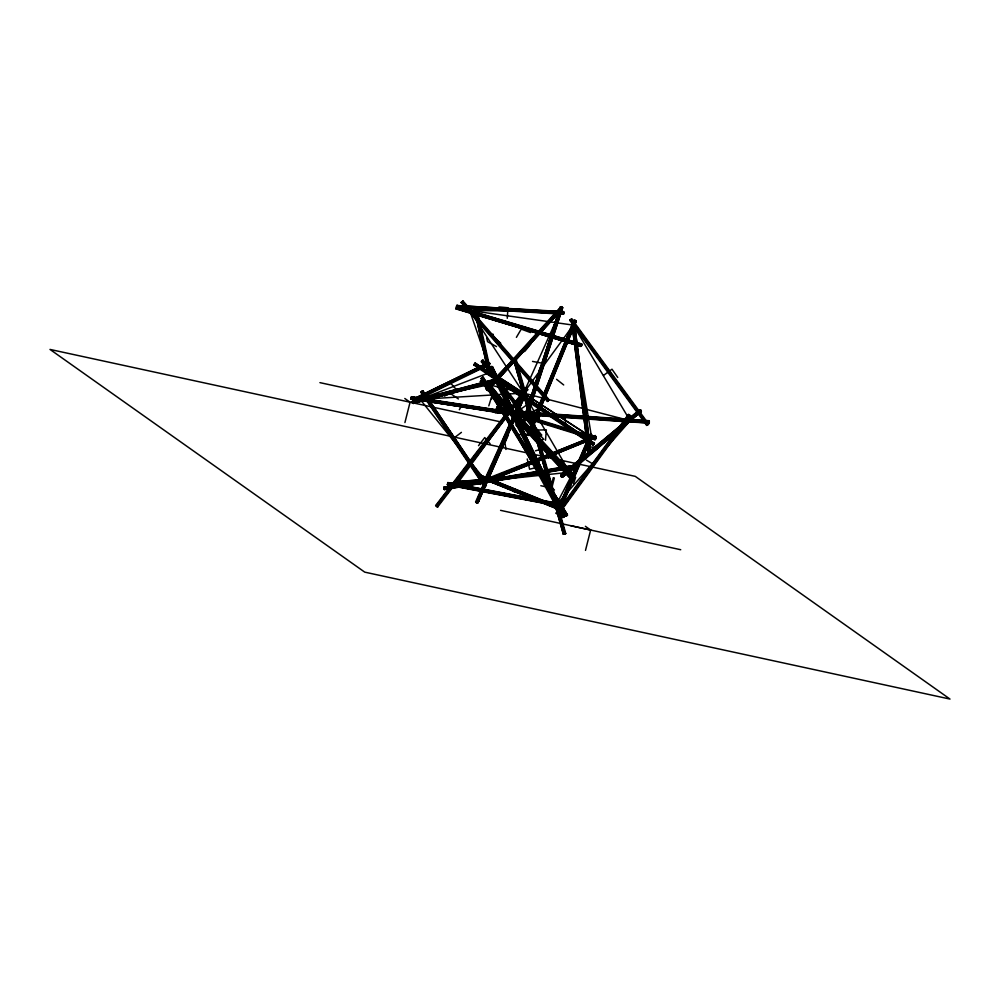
<?xml version="1.0" encoding="UTF-8"?>
<svg xmlns="http://www.w3.org/2000/svg" width="1000" height="1000" viewBox="0 0 1000 1000"><rect width="100%" height="100%" fill="white"/><g stroke="black" fill="none" stroke-linecap="round" stroke-linejoin="round"><path stroke-width="1.5" d="M500.475 411.7L500.513 409.15M491.637 399.188L491.75 396.388L488.787 405.887M507.262 318.288L507.975 307.75L498.95 306.938M545.487 440.3L546.35 429.862L538.488 430.025M488.963 382.175L488.738 384.712L493.25 392.863M453.575 486.175L447.488 485.012L447.725 482.675L460.238 484.762M447.488 485.012L448.05 482.45M562.263 504.137L561.688 506.712L562.263 504.137L464.8 485.625M502.013 413.275L411.075 398.837L411.55 396.7L423.875 398.6M411.55 396.7L411.125 399.3M532.825 418L538.987 418.95L539.4 416.35L527.087 414.462M538.987 418.95L539.4 416.35M533.675 419.438L534.012 416.85M586.138 440.462L586.287 439.325M624.2 421.625L495.213 412.663L495.05 411.3L495.4 410.025L629.05 419.325M627.3 421.85L649.275 423L649.25 420.725L632.163 419.538M521.175 412.887L481.375 361.825L482.3 360.275L483.225 360.238L483.612 361.737M541.587 435L540.112 434.438L539.188 435.988L540.662 436.55L541.587 435L534.4 425.887M411.962 402.225L412.812 400.863L494.075 379.487L495.288 380.725L494.438 382.088L413.175 403.475L411.962 402.225L493.237 380.85L494.075 379.487M413.175 403.475L414.025 402.1M461.15 309.288L461.637 306.762M420.575 396.938L420.075 399.35L423.162 399.162M455.887 308.488L457 306.7L581.737 343.988L581.7 345.6L580.8 346.413L455.887 308.488L472.225 313.363M456.05 309.113L457 306.7M456.637 485.412L457.188 482.85M516.438 414.862L516.9 412.85M555.425 506.825L556.025 504.3M551.45 484.95L553.288 477.675M551.812 488.062L554.362 477.887M404.925 422.562L410.075 402.212L404.8 398.475M585.5 550.388L590.65 530.037L585.363 526.3M563.825 313.9L456.562 307.4L456.675 305.538L563.475 311.625L564.075 312.975L563.337 314.262L460.1 307.987M563.337 314.262L562.737 312.925L563.475 311.625M414.8 398.363L416.438 398.438L416.587 400.25L414.963 400.188L414.8 398.363L483.775 364.762M488.688 362.4L489.95 363.738L488.913 364.975M483.8 366.125L484.487 363.8M484.325 480.812L485.087 478.3M527.938 414.188L526 420.112L524.8 420.7L523.45 419.675L524.9 415.238M525.875 412.275L527.325 407.837M528.288 404.888L560.175 307.25L561.375 306.663L562.737 307.688L529.388 409.75M526.188 411.763L527.638 407.325M529.087 402.887L558.088 314.137M559.05 311.188L560.5 306.75M523.875 420.312L560.175 307.25M536.25 383.575L540.6 370.262M551.237 337.725L557.513 318.488M524.725 419.888L561.462 307.475M524.8 420.7L526.737 414.787M527.7 411.825L561.538 308.288L562.737 307.688M527.025 415.025L526 420.112M529.438 407.638L562.3 307.05M525.688 420.613L528.587 411.737M529.55 408.787L562.413 308.2M511.538 411.388L505.875 405.238L506.9 403.762L507.7 403.612L573.587 474.825L573.325 475.613L571.775 476.45L513.65 413.675M507.8 404.85L507.7 403.612M571.775 476.45L571.675 475.2L573.587 474.825M573.538 483.55L575.662 477.362M497.675 408.862L497.088 406.788L496.275 409.087L506.587 411.637M534.1 420.875L595.025 439.775L595.825 437.475M435.65 505.538L437.612 506.987L435.65 505.538L506.788 412.863M525.737 388.212L527.612 389.9L525.737 388.212L509.55 409.4M583.675 415.95L571.663 321.838L572.537 321.3L574.175 321.337L590.712 450.938L589.837 451.475L588.2 451.438L584.062 419.038M590.612 451.213L574.175 321.337M588.2 451.438L571.763 321.562M527.225 434.225L528.85 434.288L529.538 435.438L527.9 435.375L527.225 434.225L573.837 320.35L575.462 320.412L576.15 321.562L531.3 431.112M527.225 434.787L528.4 431.9M529.587 429.025L543.15 395.863M544.338 392.987L572.65 323.8M527.9 434.025L574.5 320.15M530.737 429.062L574.987 320.962M528.85 434.288L572.513 327.625M573.688 324.738L575.462 320.412M531.225 429.875L544.2 398.162M545.388 395.288L572.525 328.975M573.7 326.087L574.875 323.212M531.3 430.55L573.188 328.212M574.375 325.325L576.138 321M560.5 509.5L558.663 513.75L556.312 513.55L559.275 505.662M560.5 502.825L576.975 464.562M578.2 461.725L586.75 441.887M556.312 513.55L559.375 506.463M560.5 503.725L577.6 464.05M578.825 461.213L587.45 441.275M589.2 437.125L590.425 434.288L592.15 435L591.625 436.325M556.225 512.737L557.812 512.312L560.25 506.637M561.475 503.812L579.188 462.713M580.4 459.875L587.725 442.875M589.562 438.625L591.388 434.375M557.438 513.25L559.275 508.988M561.112 504.738L587.362 443.812M558.05 514.263L559.875 510.012M561.625 505.85L590.4 439.15M561.712 506.662L581.862 459.9M583.088 457.062L587.975 445.725M589.188 442.887L590.413 440.062M515.688 417.025L478.125 502.55L476.912 503.05L475.637 501.912L513.538 415.9M515.075 412.113L559.5 312.95M476.025 502.587L513.587 417.062M516.087 411.362L523.837 392.163L525.05 391.662L526.337 392.8L517.562 412.75M481.85 490L483.725 485.725M491.875 467.2L493.75 462.925M506.9 432.987L508.775 428.713M516.912 410.188L518.787 405.913M523.175 395.938L525.05 391.662M476.875 502.225L485.65 482.275M486.9 479.425L514.438 416.712M516.325 412.438L525.087 392.475M476.912 503.05L485.675 483.1M487.562 478.825L514.475 417.537M516.987 411.838L525.125 393.3L526.337 392.8M482.125 491.9L478.125 502.55M483.375 489.05L486.5 481.912M487.75 479.062L509.038 430.6M517.8 410.65L525.938 392.125M477.788 503.038L487.175 481.662L486.238 481.95M488.425 478.8L515.35 417.512M517.85 411.812L525.988 393.288M508.425 434.837L504.975 442.713L505.913 449.45M538.775 371.213L542.35 363.237L532.525 361.413M643.988 421.688L644.538 420.462M513.375 415.763L484.712 479.55L456.912 484.125L523.575 393.088L469.663 310.462L468.387 311.462M515.288 411.512L521.025 398.762M475.213 363.013L473.9 365.2L475.213 363.013L492.038 374.338M594.35 443.212L593.038 445.412L594.35 443.212L582.688 435.375M573.288 325.125L573.888 323.875M581.075 390.487L582.6 387.537L581.188 377.438M477.75 369.075L478.837 366.987M558.587 500.112L570.788 476.938M572.225 474.212L590.875 438.775M566.1 474.237L562.525 477.212L561.013 476.538L561.038 475.05L639.625 409.7L641.137 410.375L641.112 411.863L569.675 471.275M562.525 477.212L566.425 473.638M513.413 416.75L513.2 418.537L509.5 413.75M486.087 388.95L487.925 390.562L486.087 388.95L559.963 307.75L561.538 308.288M559.963 307.75L560.262 308.65M561.65 309.613L561.35 308.712M443.85 487.35L570.837 465.675L571.362 467.062L571.213 468.275L444.4 489.625L443.85 487.35L571.125 466.112M444.4 489.625L444.038 487.025M570.837 465.675L571.213 468.275M459.312 409.712L460.863 407.075L471.312 407.688M516.388 337.362L521.237 329.125L530.487 332.55M470.913 483.1L455.575 484.25L454.513 482.738L455.975 481.65L485.1 479.462L479.363 477.137M455.575 484.25L457.038 483.162L455.975 481.65M485.175 480.438L485.688 479.575L455.025 481.875M561.575 510.725L561.038 509.35L562.275 508.2L562.8 509.575L561.575 510.725L538.638 501.425M489.637 374.263L490.938 372.062L470.163 311.925M495.213 412.663L495.4 410.025M649.25 420.725L649.062 423.363M583.675 437.575L585 435.363M494.175 376.025L490.125 367.65L491.425 366.5L492.587 366.975L501.35 385.112M492.587 366.975L492.175 367.638L496.225 376.012M562.263 517L563.562 515.85L564.725 516.325L562.575 517.475L559.562 511.413M599.35 455.513L593.8 464.5L586.425 460.138M580.837 344.8L581.737 343.988M475.138 312.688L476.625 311.6L477.738 312.95L476.25 314.037L475.138 312.688L476.138 317.188M489.562 369.312L490.075 368.488L477.488 312.05M523.45 419.675L524.65 419.075M528.688 420.487L530.05 418.312M637.275 413.35L638.275 411.912M475.637 501.912L476.85 501.413M561.15 506.65L614.775 433M618.438 428.062L628.413 414.288L630.413 415.775L625.862 422.013M561.7 506.975L617.163 430.887M620.8 425.887L628.987 414.663M569.925 495.887L571.737 493.387M579.012 483.413L582.65 478.413M589.012 469.688L593.562 463.45M599.025 455.962L603.562 449.725M609.025 442.238L611.75 438.5M620.837 426.025L625.388 419.787M562.125 507.337L618.5 430M622.137 425.012L629.412 415.025M562.525 507.575L619.8 428.975M623.438 423.988L629.8 415.262L630.388 415.712M562.562 507.7L568.013 500.225M571.65 495.225L578.013 486.5M581.65 481.5L588.013 472.775M592.562 466.538L598.013 459.05M603.475 451.562L608.025 445.325M614.388 436.6L618.025 431.6M625.3 421.625L628.025 417.887M563.125 508.088L622.212 426.938M526.337 389.312L540.15 370.438M543.825 365.4L572.362 326.375M422.95 390.887L422.562 392.088L420.975 392.562L421.375 391.362L422.95 390.887L483.675 480.975M484.3 486.512L486.4 485.337L484.688 485.3M478.512 445.688L484.75 437.562L490.138 443.787M436.375 505.55L507.425 413.113M509.325 410.65L526.375 388.462M439.012 502.438L446.587 492.575M451.325 486.413L453.225 483.95M457.013 479.012L462.688 471.625M475.012 455.6L479.75 449.438M493.95 430.95L499.637 423.562M509.113 411.238L516.688 401.375M436.675 506.138L449.938 488.888M451.838 486.425L507.725 413.7M509.625 411.238L526.675 389.05M437.188 506.15L508.237 413.713M510.138 411.25L527.188 389.062M436.975 506.725L439.825 503.038M441.712 500.575L443.612 498.1M445.5 495.637L454.025 484.55M458.762 478.387L472.975 459.9M478.663 452.5L492.875 434.012M498.55 426.625L513.713 406.9M515.6 404.438L521.287 397.038M525.075 392.113L526.975 389.65M437.612 506.987L523.913 394.588M525.712 392.362L527.7 389.663M571.788 318.95L569.825 320.387L571.788 318.95L648.6 423.963L648.138 424.538L646.625 425.4L574.388 326.625M531.263 343.3L525.037 351.112L521.663 352.775M480.325 381.463L482.113 379.812L572.125 477.1L571.663 477.675L570.325 478.762L480.412 381.587L482.113 379.812M483.188 377.163L481.15 378.738L483.188 377.163L486.425 382.45M565.788 515.138L565.325 516.25L567.475 515.138L495.337 396.987M484.812 384.538L486.262 382.887M463 485.45L555.725 505.562L630.138 420.712L567.625 474.038M486.863 389L560.588 308.05M490.688 385.037L492.762 382.762M494.837 380.487L498.988 375.925M513.525 359.963L516.65 356.538M520.8 351.975L525.988 346.275M535.337 336.012L537.413 333.738M542.6 328.038L547.8 322.337M549.875 320.05L552.987 316.637M487.075 389.637L556.65 313.238M558.725 310.963L560.8 308.675M487.287 390.262L557.2 313.275M488.062 390.312L557.638 313.925M487.925 390.562L558.538 313.025M480.812 479.038L482.475 477.238M490.9 382.5L488.738 384.712L450.588 392.85M493.062 380.275L560.125 311.537L544.525 311.363M461.637 302.038L547.962 400.988L547.4 401.438L461.125 302.525L461.637 302.038L462.987 300.95L514.325 359.812M462.987 300.95L461.15 302.562M547.4 401.438L549.237 399.837L516.35 362.137M487.575 387.512L489.5 385.712M558.862 312.675L560.125 311.537M474.938 316.512L476.875 314.8M560.712 475.65L565.475 471.688M570.237 467.725L636.912 412.275M561.038 475.05L565.375 472.113M568.95 469.137L640.387 409.725M561.013 476.538L563.4 474.55M602.688 441.875L605.075 439.9M608.638 436.925L611.025 434.95M614.6 431.975L616.975 430M561.788 476.125L565.363 473.162M568.925 470.188L640.375 410.775M562.863 476.613L562.55 475.725L641.137 410.375M561.775 477.175L566.538 473.212M568.913 471.238L636.775 414.8M570 470.675L641.438 411.262M590.425 434.288L589.9 435.613L590.65 436.238M592 452.925L598.688 447.463L591.413 447.05M543.625 397.575L544.837 396.65M453.363 438.5L461.425 432.362M603.488 375.45L611.975 369.212L617.737 377.45M550.975 490.825L563.375 534.3L564.2 534M539.312 443.913L564.963 533.875L565.788 533.587L559.375 511.087M588.312 442.188L589.412 441.425M520.75 409.087L525.562 405.812M517.45 436.35L523.025 432.725L515.875 425.087M564.875 473.562L566.325 472.638M530.9 412.663L535.638 410.025L540.5 413.225M561.575 512.7L563.875 511.425M485.45 365.025L487.75 363.762M415.588 398.025L484.55 364.425M414.55 399.263L489.538 362.812M415.7 399.312L484.663 365.7M414.963 400.188L489.95 363.738M415.812 400.588L487.537 365.65M444.45 396.125L450.288 393.387L458.387 398.95M483.375 481.188L585.2 439.613M587.8 438.425L595.225 435.575L596 437.2L554.55 454.575M484.812 480.613L532.038 461.562M537.762 459.25L542.062 457.525M544.925 456.375L552.075 453.488M554.938 452.337L583.562 440.788M589.288 438.488L595.225 435.575M485.45 480.7L595.65 436.262M486.737 480.55L549.712 455.15M554 453.425L595.5 436.688M523.8 465.962L528.088 464.237M530.95 463.088L535.25 461.35M561.013 450.962L565.3 449.237M488.663 480.487L550.2 455.675M553.062 454.513L596 437.2M494.175 478.775L549.987 456.275M554.288 454.538L587.2 441.262M590.062 440.112L596.05 437.837M484.162 482.812L487.287 481.7M493.013 479.387L550.262 456.312M540.775 458.6L548.95 455.325M489.188 478.55L478.438 474.775L489.9 479.425M530.925 461.325L484.712 479.55L421.062 400.562M536.712 459.05L541.038 457.337M543.925 456.2L551.15 453.363M554.038 452.212L582.925 440.825M573.562 326.65L575.4 325.938M511.525 412.05L488.363 382.088L486.55 381.987L486.35 383.787L491.9 390.975M449.588 381.962L454.787 380.2M571.663 321.838L574.062 321.613M588.3 451.163L589.087 450.9M523.362 396.413L525.2 395.825M554.7 506.538L556.6 505.925M515.7 358.212L513.35 358.875L515.775 358.15L539.637 442.175M575.475 321.763L576.15 321.562M536.013 433.75L538.462 433.025M563.375 534.3L565.788 533.587M535.462 450.812L544 448.45M412.137 401.287L493.413 379.913M418.113 400.012L479.812 383.775M484.325 382.587L494.862 379.825M412.987 402.163L494.263 380.788M412.388 403.125L494.438 382.088M413.85 403.05L495.112 381.662M490.812 371.9L493.263 371.262M539.7 466.712L529.6 469.212L527.225 458.975M452.887 485.05L453.675 484.85M422.35 396.062L424.538 395.538M427.7 397.725L420.075 399.35L490.938 372.062L522.275 392.25M506.25 405.688L507.05 405.525M535.55 440.913L543.85 439.363L537.987 433.038M443.888 488.25L571.025 466.975M566.775 467.837L571.362 467.062M444.113 489.188L570.913 467.837M444.588 489.3L571.388 467.962M556.213 504.613L556.987 504.475M483.15 481.362L456.912 484.125L459.95 484.787M503.212 479.25L569.562 472.25L524.35 394.425M456.8 482.175L485.938 479.988M454.513 482.738L459.113 482.388M455.775 482.95L483.375 480.875M457.038 483.162L483.1 481.213M454.75 483.725L457.812 483.488M462.413 483.15L465.475 482.912M456.525 484.025L471.85 482.875M427.8 398.875L491.138 395.05M497.312 394.675L523.575 393.088L488.738 384.712L569.562 472.25M482.85 362.388L481.375 361.825M586.325 446.2L588.812 446.125M490.125 367.65L491.287 368.113M567.375 514.675L541.587 473.688M518.013 311.038L469.663 310.462L546.987 321.4M571.613 329.225L573.9 329.288M641.112 411.863L639.6 411.188M456.675 305.538L563.938 312.038M457.088 306.488L563.413 312.95M456.425 306.45L562.737 312.925M495.2 410.375L649.412 421.138M495.05 411.3L626.1 420.462M628.95 420.637L649.412 422.088M495.062 412.238L624.412 421.275M627.513 421.488L649.275 423M555.175 416.887L565.288 417.65L565.538 427.6M468.913 481.562L473.575 482.525M517.463 496.238L507.4 495.05L505.562 493.9M550.087 321.838L571.737 324.9M426.95 399.075L497.812 409.963M411.375 397L422.163 398.663M426.788 399.375L497.638 410.262M531.538 415.462L539.237 416.65M411.6 397.163L422.375 398.825M427 399.538L497.863 410.425M527.125 414.925L539.45 416.812M411.188 397.887L418.888 399.075M411.337 398L420.737 399.538M423.663 399.9L496.213 411.138M526.875 415.763L539.35 417.762M411.075 398.837L418.775 400.025M421.863 400.5L495.8 411.863M505.05 413.288L511.213 414.225M532.775 417.537L538.938 418.488M411.3 399L496.025 412.025M499.1 412.5L502.188 412.975M505.262 413.45L509.888 414.15M526.825 416.763L529.913 417.238M532.987 417.7L539.15 418.65M505.087 413.75L511.25 414.688M512.938 491.413L520.388 492.587L513.775 488.812M447.725 482.675L459.913 485M466 486.15L561.938 504.375M448.212 482.962L458.862 484.988M461.912 485.562L562.413 504.663M447.762 483.725L456.9 485.462M463 486.625L561.975 505.425M448.1 483.938L455.725 485.375M461.812 486.538L562.312 505.625M447.325 484.5L454.95 485.938M457.987 486.525L560.013 505.9M447.812 484.775L560.487 506.188M456.625 486.75L560.175 506.425M590.712 450.938L589.487 446.175M540.812 485.725L548.975 487.45M319.925 382.638L500.238 421.788M450.85 436.362L50 349.425L364.738 572.137L950 699.075L635.262 476.362L578.875 464.125M453.9 437.025L540.775 455.863M546.862 457.188L552.962 458.512M559.062 459.837L575.825 463.475M570.837 525.75L590.65 530.037M500.562 510.35L680.725 549.725M525.075 393.475L546.087 398.925M549.087 399.7L625.638 419.55M477.875 483.688L480.75 484.462M456.55 306.775L466.95 309.875M469.913 310.763L581.3 344.062M457.163 307.337L469.038 310.887M472.013 311.775L474.975 312.663M477.95 313.55L581.9 344.625M528.862 329.263L533.312 330.6M568.962 341.25L573.413 342.587M456.525 307.913L469.888 311.9M472.863 312.787L581.263 345.2M456.95 308.312L537.15 332.287M540.112 333.175L581.7 345.6M479.65 315.587L580.8 346.413M456.488 309.05L581.237 346.337M497.088 406.788L511.95 411.4M518.575 413.5L593.663 436.75M500.825 408.65L503.8 409.575M524.6 416.025L529.062 417.413M535 419.263L584.025 434.475M498.013 407.912L506.925 410.675M517.325 413.913L596.075 438.338M497.025 408.075L500 408.988M502.962 409.913L507.425 411.3M517.825 414.525L586.175 435.725M589.138 436.65L595.087 438.5M525.75 417.45L530.212 418.825M542.087 422.512L552.5 425.737M558.438 427.587L571.812 431.737M577.75 433.575L585.175 435.887M517 414.862L531.85 419.475M534.825 420.387L595.737 439.288M496.275 409.087L504.387 411.662M517.762 415.812L531.938 420.15M490.5 481.675L544.125 501.312M552.825 504.5L555.725 505.562L540.037 473.237M595.025 439.775L594.1 438.65M493.488 480.3L545.075 501.225M553.675 504.712L562.275 508.2M479.162 474.487L489.712 479.012M494.012 480.75L545.6 501.675M554.2 505.163L562.8 508.65M492.762 480.588L544.35 501.512M548.65 503.263L561.55 508.488M526.975 495.05L531.275 496.788M551.337 504.925L555.638 506.675M478.812 475.75L485.975 478.65M493.137 481.562L540.425 500.75M544.725 502.488L561.925 509.462M479.363 476.213L486.525 479.125M492.25 481.45L539.55 500.625M543.85 502.375L561.038 509.35M482.05 477.887L484.913 479.05M490.65 481.375L530.775 497.65M542.238 502.3L562.3 510.438M490.838 481.788L533.825 499.225M539.55 501.55L561.05 510.275M479.888 477.587L485.625 479.913M489.925 481.662L534.35 499.675M412.812 400.863L413.587 401.2M503.5 417.562L506.85 419.075M486.35 383.787L488.15 383.875L488.363 382.088M488.963 367.137L490.075 368.488M524.225 392.837L525.125 393.3M496.525 346.613L487.587 341.712L486.662 337.9M522.312 392.438L490.938 372.062L506.625 404.387M524.925 394.125L556.3 414.5M558.913 416.2L586.362 434.012M524.888 393.938L556.275 414.4M558.888 416.1L591.6 437.413L588.587 418.95M498.512 378.7L521.825 394.4M527.013 397.887L551.613 414.45M554.2 416.188L578.8 432.75M475.312 363.237L490.85 373.7M498.625 378.925L521.925 394.613M527.112 398.1L551.712 414.675M554.3 416.413L580.2 433.85M582.788 435.6L594.45 443.438M474.725 363.425L492.85 375.637M498.038 379.125L521.337 394.812M526.525 398.3L551.125 414.862M553.713 416.613L575.725 431.425M582.2 435.788L593.862 443.638M474.975 363.963L480.15 367.45M485.337 370.938L490.513 374.425M544.9 411.05L547.487 412.788M572.087 429.35L577.275 432.837M474.562 364.1L493.975 377.188M497.863 379.8L521.175 395.487M523.763 397.238L549.663 414.675M552.25 416.413L574.263 431.238M579.45 434.725L593.688 444.312M474.137 364.25L494.862 378.188M498.75 380.812L520.763 395.625M523.35 397.375L549.25 414.812M551.838 416.55L573.85 431.375M576.438 433.125L593.275 444.45M474.387 364.787L482.163 370.012M484.75 371.763L495.112 378.738M505.462 385.712L519.712 395.3M528.775 401.4L533.962 404.888M536.55 406.637L543.025 410.988M549.5 415.35L568.925 428.425M576.688 433.663L583.162 438.013M585.75 439.762L593.525 444.988M473.8 364.975L495.925 380.025M501 383.288L520.525 396.587M523.013 398.113L571.025 430.588M573.513 432.113L593.038 445.412M520.05 397.675L522.175 399.113M558.575 514.325L557.2 513.35L558.562 514.275M455.737 481.337L457.875 482.788M486.262 364.925L488.338 366.375M552.688 488.688L554.45 489.938M626.3 419.288L628.362 420.763M488.5 384.412L490.5 385.875M561.525 503.775L563.612 505.312M556.55 379.312L563.7 384.95M557.812 512.312L564.587 533.938M561.8 475.075L562.55 475.725M574.513 321.5L573.837 320.35M478.462 477.013L477.925 475.637M457.163 305.163L457.762 306.512M500.763 343.263L493.075 336.175L492.962 334.087M510.138 396.062L512.85 398.963M506.9 403.762L514.3 411.75M516.413 414.038L573.325 475.613M506.975 404.65L513.312 411.488M515.425 413.775L572.5 475.412M506.15 404.438L512.487 411.287M514.6 413.562L572.575 476.287M505.875 405.238L511.163 410.938M513.275 413.225L571.4 476M481.75 380.5L571.663 477.675M481.262 380.7L571.175 477.875M480.775 380.9L570.925 478.363M491.025 381.637L492.675 383.488M450.55 383.05L456.4 389.65M462.4 301.375L514.837 361.475M516.888 363.837L548.725 400.325M462.05 301.737L513.387 360.6M516.475 364.125L548.3 400.625M572.125 477.1L570.325 478.762M483.225 360.238L523.975 412.512M526.425 415.55L532.513 423.45M486.45 365.375L494.988 376.325M500.675 383.612L513 399.425M521.525 410.363L523.425 412.8M528.162 418.875L530.05 421.312M534.788 427.388L537.638 431.037M539.538 433.462L541.425 435.9M482.3 360.275L523.05 412.55M527.788 418.625L532.525 424.712M534.425 427.137L540.112 434.438M482.575 361.325L522.375 412.4M527.112 418.475L531.85 424.55M535.65 429.412L540.388 435.5M485.688 366.037L487.587 368.475M498.963 383.062L505.588 391.575M516.013 404.938L517.913 407.375M537.812 432.912L540.662 436.55M481.525 360.925L521.337 411.987M526.075 418.075L531.763 425.363M535.55 430.225L539.338 435.087M525.513 418.35L533.5 428.688M536.337 432.337L539.738 436.587M507.425 393.162L511.712 398.688M487.5 381.662L510.863 411.763M490.938 387.475L502.975 403.05M487.35 382.938L504.025 404.513M511.438 414.1L513.288 416.488M487 384.062L495.538 394.988M497.4 397.388L500.175 400.975M500.887 402.05L507.587 410.562M509.438 412.962L513.138 417.762M501.163 402.962L506.725 410.15M526.062 415.825L527.325 417.475M571.1 319.2L648.138 424.538M570.887 319.775L647.525 424.562M570.288 319.8L572.112 322.3M573.938 324.787L647.325 425.138M569.825 320.387L572.725 324.35M648.6 423.963L646.625 425.4M423.088 391.388L482.938 480.188M422.25 390.875L425.712 396.025M430.913 403.75L469.087 460.375M471.688 464.225L482.962 480.962M422.562 392.088L426.9 398.525M428.625 401.1L485.875 486.037M421.962 391.725L426.3 398.162M428.9 402.025L481.812 480.525M483.55 483.1L485.288 485.675M476.012 472.438L478.612 476.3M421.688 392.575L480.662 480.087M482.4 482.663L485 486.525M420.85 392.062L425.312 399M426.912 401.075L483.425 485.225M487.512 478.013L488.638 479.775M595.363 437.113L595.788 437.8M511.375 408.963L512.188 410.275M589.612 436.8L590.737 438.612M488.05 385.087L492.1 391.7M483.288 377.612L488.15 385.55M489.762 388.2L491.388 390.838M494.625 396.125L567.475 515.138M482.5 377.163L484.925 381.125M498.688 403.6L527.013 449.888M528.638 452.525L539.963 471.037M482.725 378.275L487.587 386.2M490.012 390.175L566.912 515.788M482.163 377.95L487.025 385.875M489.45 389.85L566.35 515.462M556.075 499.275L558.5 503.237M481.838 378.725L484.275 382.7M488.325 389.312L566.025 516.25M481.05 378.275L482.762 381.375M485.1 384.888L565.325 516.25M554.925 312.425L555.913 314.05M449.275 487.475L450.037 488.75M574.862 327.775L629.35 419.387M565.962 467.837L566.737 469.188M495.513 396.938L555.725 505.562M448.975 430.312L451.9 435.775M514.125 419.837L535.95 464.812M503.375 389.3L514.163 411.637M519.55 422.8L542.475 470.262M543.825 473.05L549.212 484.212M562.025 510.737L564.725 516.325M492.275 366.5L501.037 384.65M503.062 388.837L513.85 411.163M519.913 423.725L549.575 485.138M561.038 508.875L564.412 515.85M503.638 391.375L509.025 402.537M520.487 426.262L525.887 437.438M527.238 440.225L538.013 462.55M543.413 473.725L548.125 483.488M561.613 511.413L564.312 516.987M491.425 366.5L498.837 381.863M500.863 386.05L510.975 406.975M517.712 420.938L548.725 485.15M558.837 506.087L563.562 515.85M491.362 367.312L496.075 377.075M499.45 384.062L510.913 407.788M516.975 420.35L547.987 484.562M560.125 509.675L563.488 516.663M502.075 390.45L506.788 400.225M531.062 450.475L535.775 460.238M560.05 510.487L563.425 517.463M490.538 366.975L495.925 378.15M497.95 382.337L511.438 410.25M516.15 420.012L543.125 475.85M549.862 489.812L553.237 496.788M557.275 505.163L562.675 516.325M490.438 368.125L492.463 372.312M495.163 377.887L507.962 404.412M515.388 419.762L540.325 471.413M545.037 481.175L554.487 500.725M559.875 511.887L562.575 517.475M496.2 380.213L509 406.725M515.075 419.288L540.013 470.938M546.087 483.5L554.175 500.25M493.237 380.85L493.663 381.75M513.4 403.35L516.512 410.175M418.237 398.075L419.125 400.55M546.25 450.962L548.312 458.212M541 446.613L555.025 496.163M555.962 499.1L558.438 508.15M515.575 359.8L519.85 374.8M520.712 377.8L525.837 395.788M526.7 398.787L531.825 416.775M533.538 422.775L538.663 440.775M540.375 446.763L543.787 458.762M544.65 461.763L549.775 479.75M550.638 482.75L554.05 494.75M557.05 505.238L557.9 508.237M559.612 514.237L565.163 533.737M515.375 359.95L538.462 440.913M515 360.012L532.525 421.488M533.375 424.487L538.075 440.975M538.938 443.975L552.188 490.462M553.9 496.463L557.737 509.95M517.175 369.075L518.462 373.562M540.262 450.037L541.538 454.538M549.237 481.525L550.525 486.025M556.075 505.513L557.362 510.012M558.212 513.013L559.5 517.513M513.987 358.725L523.812 393.212M524.663 396.213L551.013 489.062M552.888 495.163L564 534.15M513.862 360.312L534.812 433.775M535.675 436.775L545.075 469.762M545.925 472.762L549.35 484.762M551.062 490.763L563.45 534.237M513.787 360.375L534.725 433.837M535.588 436.838L550.125 487.825M558.25 507.975L558.8 510.1M477.225 313.775L489.225 367.812M476.438 312.812L488.775 368.35M476.25 314.037L488.25 368.075M475.387 313.587L476.05 316.588M476.712 319.587L487.05 366.125M476.8 320.188L487.137 366.725M576.55 345.112L588.088 415.875M573.538 321.213L574.125 325.838M574.525 328.925L575.112 333.55M575.5 336.637L576.1 341.262M576.487 344.35L577.075 348.975M577.475 352.062L578.062 356.7M578.462 359.775L579.05 364.412M579.45 367.5L580.037 372.125M580.425 375.213L581.025 379.837M581.413 382.925L582.2 389.1M582.6 392.175L583.188 396.812M583.575 399.9L583.975 402.975M584.562 407.612L585.15 412.238M586.538 423.038L587.125 427.663M587.525 430.75L588.112 435.375M588.5 438.462L589.1 443.088M573.288 321.875L585.3 415.988M585.7 419.075L589.837 451.475M572.913 321.587L589.462 451.188M572.288 321.962L584.3 416.075M584.7 419.162L588.837 451.562M558.575 512.938L558.663 513.75M484.363 482.212L484.425 482.85M479.675 474.938L479.688 475.863M452.75 484.675L452.762 486.887"/></g></svg>
